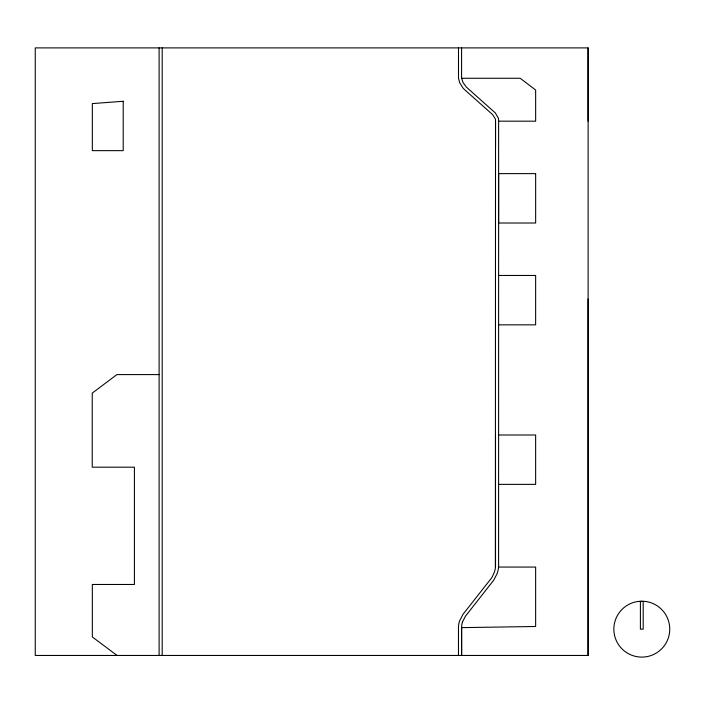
<?xml version="1.0" encoding="UTF-8"?>
<svg xmlns="http://www.w3.org/2000/svg" width="705" height="705" viewBox="0 0 705 705"><rect width="100%" height="100%" fill="white"/><g stroke="black" fill="none" stroke-linecap="round" stroke-linejoin="round"><path stroke-width="1.06" d="M462.454 621.995L465.485 616.144L493.817 580.048L497.219 573.359A28.826 28.826 0 0 0 498.602 567.058L535.641 567.067L535.641 626.489L461.563 627.635L461.572 655.456L461.563 627.635A20.163 20.163 0 0 1 462.445 621.995M458.479 655.456L458.479 627.573A23.212 23.212 0 0 1 459.501 621.087L463.026 614.275L490.645 579.149A21.978 21.978 0 0 0 492.46 576.434L494.293 572.363A25.583 25.583 0 0 0 495.386 567.895L495.527 120.458A7.068 7.068 0 0 0 495.289 118.793L492.61 114.615L465.009 90.046A21.45 21.45 0 0 1 462.639 87.57L459.73 82.732L458.497 78.273L458.497 47.896M498.602 567.067L498.62 120.396A10.161 10.161 0 0 0 498.276 117.999L495.333 112.959L466.358 87.085L462.965 82.406L461.581 77.991L461.581 47.896M588.111 655.456L588.111 47.896L35.25 47.896L35.25 655.456L588.111 655.456L588.111 298.999M461.581 78.273L520.211 78.273L535.65 90.02L535.65 121.172L498.62 121.172M498.602 275.461L535.641 275.461L535.641 324.846L498.602 324.846M159.11 374.593L116.933 374.593L92.24 393.108L92.24 467.186L134.417 467.186L134.417 584.471L92.337 584.471L92.337 636.941L117.03 655.456M498.602 434.994L535.641 434.994L535.641 484.37L498.602 484.37M643.198 601.303L643.198 629.16L640.404 629.16L640.404 601.303M588.111 47.896L588.111 121.172M495.527 121.172L495.527 147.953M495.518 434.474L495.518 566.864M461.563 627.635L461.563 655.456M162.194 47.896L162.194 655.456M159.11 47.896L159.11 655.456M123.208 101.264L92.337 103.591L92.337 150.65L123.208 150.65L123.208 101.264M641.806 601.206L638.157 601.444A27.944 27.944 0 0 0 618.232 644.176A27.944 27.944 0 0 0 665.37 644.176A27.944 27.944 0 0 0 645.454 601.444L641.806 601.206M535.65 173.624L498.62 173.624L498.62 223.009L535.65 223.009L535.65 173.624"/></g></svg>
